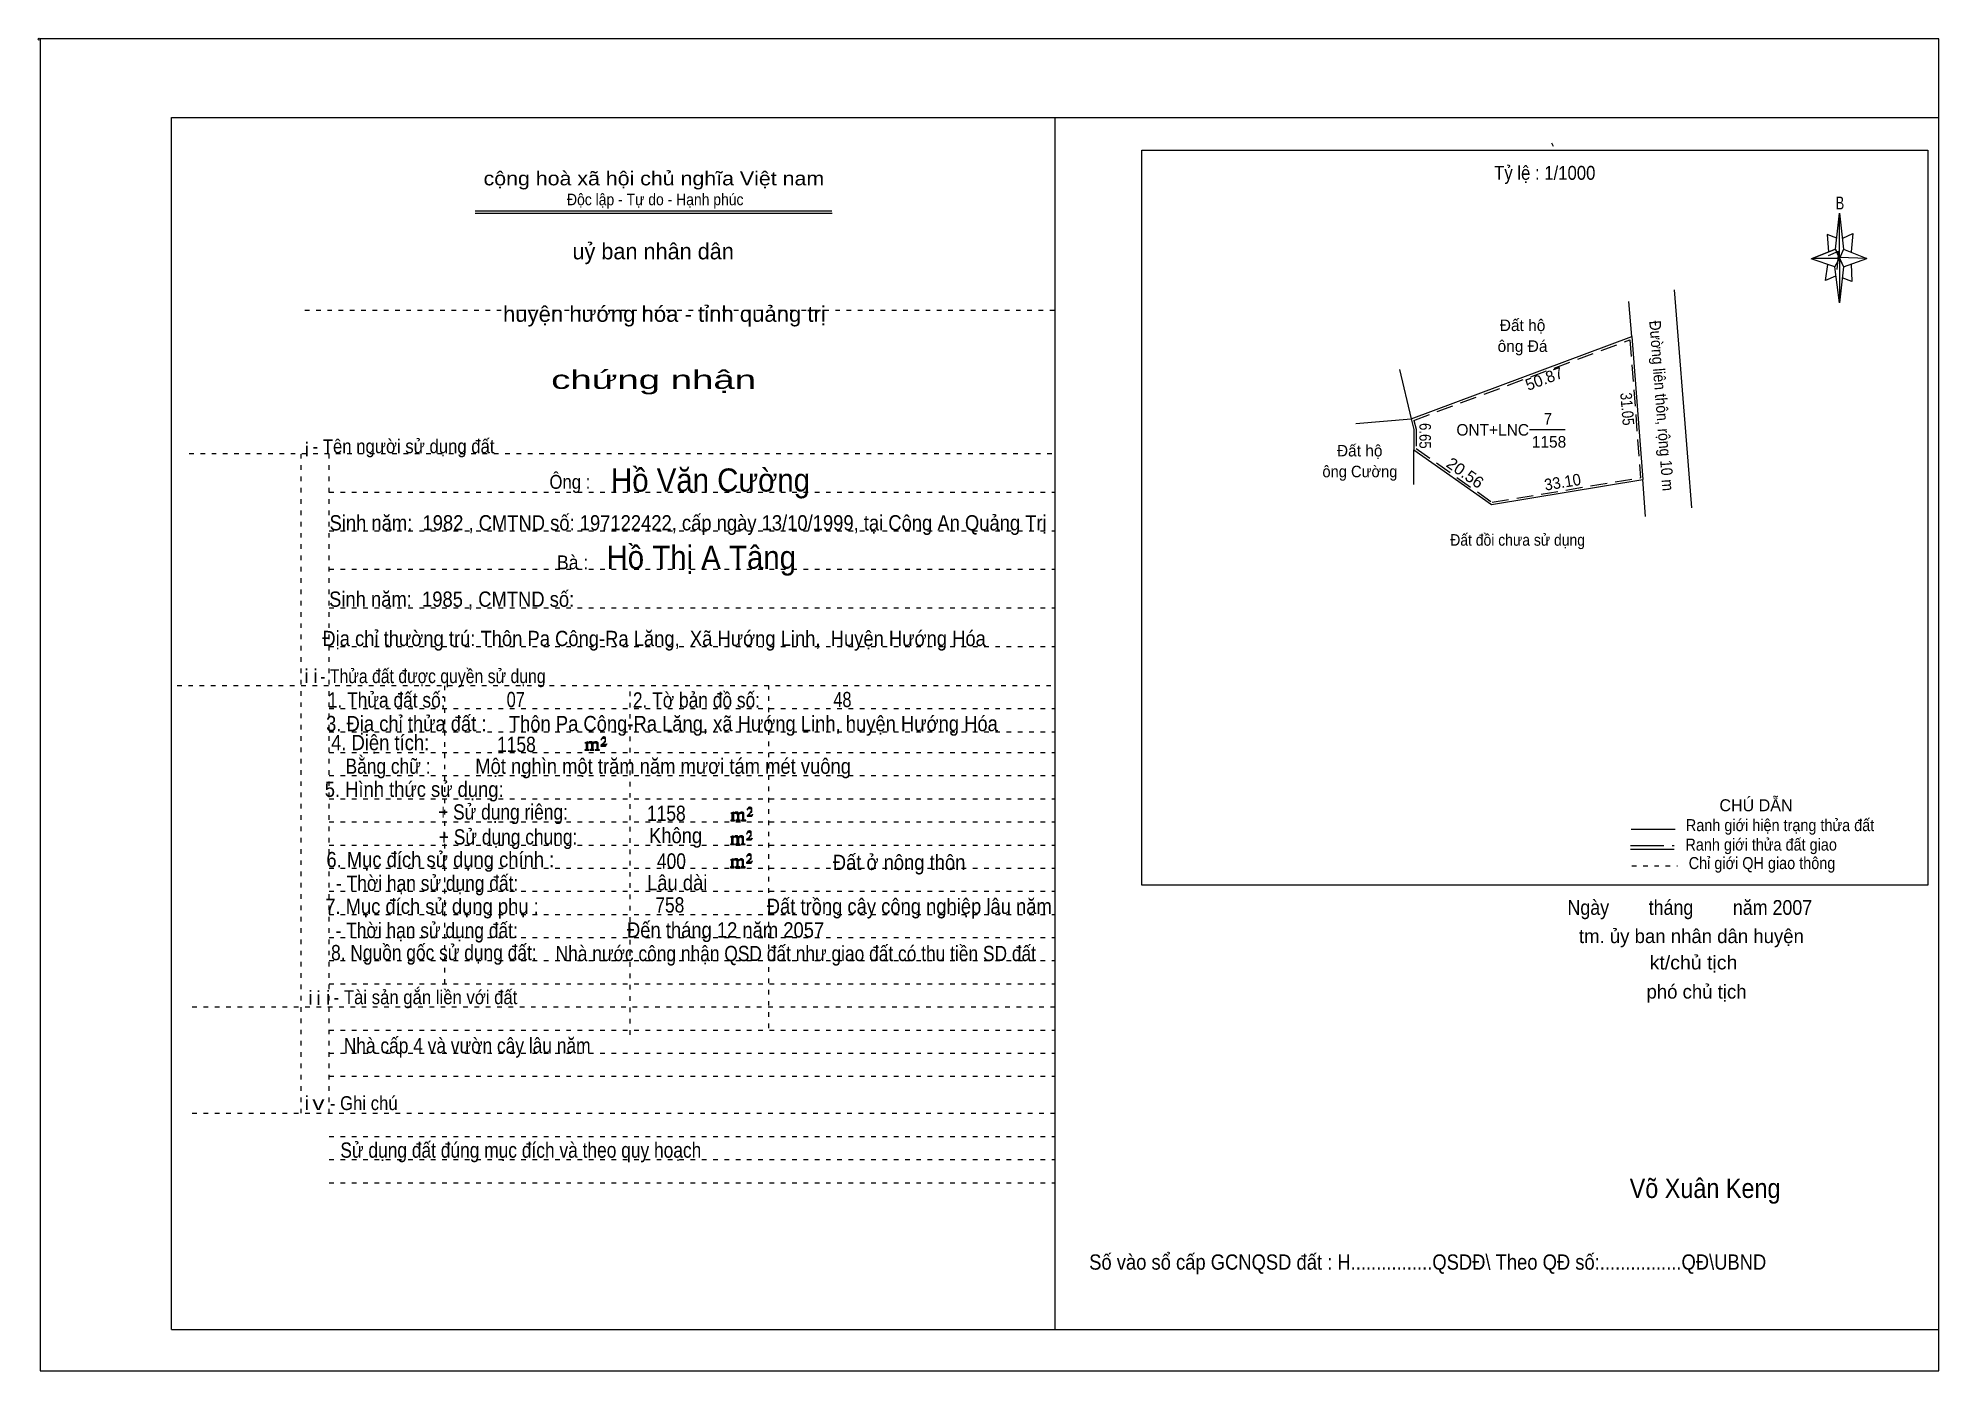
# Model space of a CAD drawing. Header units: centimetres. Extents: x -1.6 to 39.5, y -3.3 to 25.5.
import ezdxf
from ezdxf.enums import TextEntityAlignment as Align

# ---------------------------------------------------------------- set-up
doc = ezdxf.new("R2010")
doc.units = ezdxf.units.CM
doc.header["$LTSCALE"] = 0.12
for name, pattern in [('DOTTED', [1.5, 0.3, -1.2]), ('LONG_DASHED', [7.5, 6, -1.5]), ('MEDIUM_DASHED', [4.5, 3, -1.5])]:
    doc.linetypes.add(name, pattern=pattern)
for name, color, linetype, lineweight in [('1', 7, 'DOTTED', 13), ('10', 7, 'Continuous', 13), ('4', 7, 'Continuous', 13), ('5', 7, 'Continuous', 13), ('50', 7, 'Continuous', 13)]:
    doc.layers.add(name, color=color, linetype=linetype, lineweight=lineweight)

msp = doc.modelspace()

# ---------------------------------------------------------------- hatches: boundary and pattern name
at = {"layer": '50'}
for points in [[(10.27, 10.13), (10.27, 10.12), (10.27, 10.11), (10.25, 10.11), (10.24, 10.11), (10.24, 10.1), (10.33, 10.1), (10.33, 10.11), (10.32, 10.11), (10.31, 10.11), (10.31, 10.12), (10.31, 10.13), (10.31, 10.24), (10.31, 10.25), (10.32, 10.26), (10.34, 10.26), (10.35, 10.26), (10.36, 10.26), (10.37, 10.25), (10.39, 10.22), (10.39, 10.13), (10.37, 10.12), (10.37, 10.11), (10.36, 10.11), (10.35, 10.11), (10.35, 10.1), (10.44, 10.1), (10.44, 10.11), (10.43, 10.11), (10.42, 10.11), (10.42, 10.12), (10.42, 10.13), (10.42, 10.24), (10.44, 10.26), (10.45, 10.26), (10.46, 10.26), (10.49, 10.26), (10.49, 10.25), (10.5, 10.24), (10.5, 10.22), (10.5, 10.13), (10.5, 10.12), (10.49, 10.11), (10.49, 10.11), (10.47, 10.11), (10.47, 10.1), (10.56, 10.1), (10.56, 10.11), (10.55, 10.11), (10.54, 10.11), (10.53, 10.12), (10.53, 10.13), (10.53, 10.2), (10.53, 10.25), (10.53, 10.26), (10.52, 10.27), (10.5, 10.28), (10.47, 10.28), (10.46, 10.28), (10.44, 10.27), (10.41, 10.25), (10.41, 10.26), (10.4, 10.28), (10.39, 10.28), (10.37, 10.28), (10.35, 10.28), (10.34, 10.28), (10.32, 10.26), (10.31, 10.26), (10.31, 10.25), (10.31, 10.25), (10.31, 10.26), (10.31, 10.28), (10.24, 10.26), (10.24, 10.26), (10.25, 10.26), (10.27, 10.25), (10.27, 10.24), (10.27, 10.23)], [(10.69, 10.19), (10.72, 10.24), (10.72, 10.24), (10.71, 10.22), (10.69, 10.22), (10.68, 10.22), (10.63, 10.22), (10.66, 10.26), (10.67, 10.27), (10.69, 10.28), (10.69, 10.3), (10.69, 10.32), (10.69, 10.34), (10.69, 10.35), (10.69, 10.37), (10.68, 10.38), (10.67, 10.38), (10.66, 10.39), (10.65, 10.39), (10.63, 10.38), (10.63, 10.38), (10.62, 10.37), (10.61, 10.35), (10.59, 10.33), (10.61, 10.33), (10.61, 10.35), (10.62, 10.35), (10.63, 10.36), (10.65, 10.36), (10.66, 10.36), (10.67, 10.35), (10.68, 10.35), (10.68, 10.32), (10.68, 10.3), (10.66, 10.28), (10.66, 10.26), (10.65, 10.25), (10.59, 10.2), (10.59, 10.19)], [(13.42, 8.61), (13.42, 8.6), (13.42, 8.59), (13.41, 8.59), (13.4, 8.59), (13.4, 8.57), (13.48, 8.57), (13.48, 8.59), (13.47, 8.59), (13.46, 8.59), (13.46, 8.6), (13.46, 8.61), (13.46, 8.72), (13.46, 8.73), (13.47, 8.74), (13.5, 8.74), (13.51, 8.74), (13.52, 8.74), (13.53, 8.73), (13.54, 8.69), (13.54, 8.61), (13.53, 8.6), (13.53, 8.59), (13.52, 8.59), (13.51, 8.59), (13.51, 8.57), (13.6, 8.57), (13.6, 8.59), (13.58, 8.59), (13.57, 8.59), (13.57, 8.6), (13.57, 8.61), (13.57, 8.72), (13.6, 8.74), (13.61, 8.74), (13.62, 8.74), (13.64, 8.74), (13.64, 8.73), (13.65, 8.72), (13.65, 8.69), (13.65, 8.61), (13.65, 8.6), (13.64, 8.59), (13.64, 8.59), (13.63, 8.59), (13.63, 8.57), (13.72, 8.57), (13.72, 8.59), (13.7, 8.59), (13.69, 8.59), (13.68, 8.6), (13.68, 8.61), (13.68, 8.68), (13.68, 8.73), (13.68, 8.74), (13.67, 8.75), (13.65, 8.76), (13.63, 8.76), (13.62, 8.76), (13.6, 8.75), (13.56, 8.73), (13.56, 8.74), (13.55, 8.76), (13.54, 8.76), (13.53, 8.76), (13.51, 8.76), (13.5, 8.76), (13.47, 8.74), (13.46, 8.74), (13.46, 8.73), (13.46, 8.73), (13.46, 8.74), (13.46, 8.76), (13.4, 8.74), (13.4, 8.74), (13.41, 8.74), (13.42, 8.73), (13.42, 8.72), (13.42, 8.71)], [(13.85, 8.67), (13.87, 8.72), (13.87, 8.72), (13.86, 8.69), (13.85, 8.69), (13.84, 8.69), (13.78, 8.69), (13.82, 8.74), (13.83, 8.75), (13.85, 8.76), (13.85, 8.78), (13.85, 8.79), (13.85, 8.82), (13.85, 8.83), (13.85, 8.85), (13.84, 8.86), (13.83, 8.86), (13.82, 8.87), (13.8, 8.87), (13.78, 8.86), (13.78, 8.86), (13.77, 8.85), (13.76, 8.83), (13.75, 8.81), (13.76, 8.81), (13.76, 8.83), (13.77, 8.83), (13.78, 8.84), (13.8, 8.84), (13.82, 8.84), (13.83, 8.83), (13.84, 8.83), (13.84, 8.79), (13.84, 8.78), (13.82, 8.76), (13.82, 8.74), (13.8, 8.73), (13.75, 8.68), (13.75, 8.67)], [(13.41, 8.09), (13.41, 8.08), (13.41, 8.07), (13.4, 8.07), (13.39, 8.07), (13.39, 8.06), (13.48, 8.06), (13.48, 8.07), (13.47, 8.07), (13.45, 8.07), (13.45, 8.08), (13.45, 8.09), (13.45, 8.2), (13.45, 8.21), (13.47, 8.23), (13.49, 8.23), (13.5, 8.23), (13.51, 8.23), (13.52, 8.21), (13.53, 8.18), (13.53, 8.09), (13.52, 8.08), (13.52, 8.07), (13.51, 8.07), (13.5, 8.07), (13.5, 8.06), (13.59, 8.06), (13.59, 8.07), (13.58, 8.07), (13.57, 8.07), (13.57, 8.08), (13.57, 8.09), (13.57, 8.2), (13.59, 8.23), (13.6, 8.23), (13.61, 8.23), (13.63, 8.23), (13.63, 8.21), (13.64, 8.2), (13.64, 8.18), (13.64, 8.09), (13.64, 8.08), (13.63, 8.07), (13.63, 8.07), (13.62, 8.07), (13.62, 8.06), (13.71, 8.06), (13.71, 8.07), (13.7, 8.07), (13.69, 8.07), (13.67, 8.08), (13.67, 8.09), (13.67, 8.17), (13.67, 8.21), (13.67, 8.23), (13.66, 8.24), (13.64, 8.25), (13.62, 8.25), (13.61, 8.25), (13.59, 8.24), (13.55, 8.21), (13.55, 8.23), (13.54, 8.25), (13.53, 8.25), (13.52, 8.25), (13.5, 8.25), (13.49, 8.25), (13.47, 8.23), (13.45, 8.23), (13.45, 8.21), (13.45, 8.21), (13.45, 8.23), (13.45, 8.25), (13.39, 8.23), (13.39, 8.23), (13.4, 8.23), (13.41, 8.21), (13.41, 8.2), (13.41, 8.19)], [(13.84, 8.16), (13.86, 8.2), (13.86, 8.2), (13.85, 8.18), (13.84, 8.18), (13.83, 8.18), (13.77, 8.18), (13.81, 8.23), (13.82, 8.24), (13.84, 8.25), (13.84, 8.27), (13.84, 8.28), (13.84, 8.3), (13.84, 8.31), (13.84, 8.34), (13.83, 8.35), (13.82, 8.35), (13.81, 8.36), (13.8, 8.36), (13.77, 8.35), (13.77, 8.35), (13.76, 8.34), (13.75, 8.31), (13.74, 8.29), (13.75, 8.29), (13.75, 8.31), (13.76, 8.31), (13.77, 8.33), (13.8, 8.33), (13.81, 8.33), (13.82, 8.31), (13.83, 8.31), (13.83, 8.28), (13.83, 8.27), (13.81, 8.25), (13.81, 8.23), (13.8, 8.21), (13.74, 8.17), (13.74, 8.16)], [(13.84, 7.66), (13.86, 7.71), (13.86, 7.71), (13.85, 7.68), (13.84, 7.68), (13.83, 7.68), (13.77, 7.68), (13.81, 7.73), (13.82, 7.74), (13.84, 7.75), (13.84, 7.77), (13.84, 7.78), (13.84, 7.81), (13.84, 7.82), (13.84, 7.84), (13.83, 7.85), (13.82, 7.85), (13.81, 7.86), (13.79, 7.86), (13.77, 7.85), (13.77, 7.85), (13.76, 7.84), (13.75, 7.82), (13.74, 7.8), (13.75, 7.8), (13.75, 7.82), (13.76, 7.82), (13.77, 7.83), (13.79, 7.83), (13.81, 7.83), (13.82, 7.82), (13.83, 7.82), (13.83, 7.78), (13.83, 7.77), (13.81, 7.75), (13.81, 7.73), (13.79, 7.72), (13.74, 7.67), (13.74, 7.66)], [(13.41, 7.6), (13.41, 7.59), (13.41, 7.58), (13.4, 7.58), (13.39, 7.58), (13.39, 7.56), (13.47, 7.56), (13.47, 7.58), (13.46, 7.58), (13.45, 7.58), (13.45, 7.59), (13.45, 7.6), (13.45, 7.71), (13.45, 7.72), (13.46, 7.73), (13.49, 7.73), (13.5, 7.73), (13.51, 7.73), (13.52, 7.72), (13.53, 7.68), (13.53, 7.6), (13.52, 7.59), (13.52, 7.58), (13.51, 7.58), (13.5, 7.58), (13.5, 7.56), (13.59, 7.56), (13.59, 7.58), (13.57, 7.58), (13.56, 7.58), (13.56, 7.59), (13.56, 7.6), (13.56, 7.71), (13.59, 7.73), (13.6, 7.73), (13.61, 7.73), (13.63, 7.73), (13.63, 7.72), (13.64, 7.71), (13.64, 7.68), (13.64, 7.6), (13.64, 7.59), (13.63, 7.58), (13.63, 7.58), (13.62, 7.58), (13.62, 7.56), (13.71, 7.56), (13.71, 7.58), (13.69, 7.58), (13.68, 7.58), (13.67, 7.59), (13.67, 7.6), (13.67, 7.67), (13.67, 7.72), (13.67, 7.73), (13.66, 7.74), (13.64, 7.75), (13.62, 7.75), (13.61, 7.75), (13.59, 7.74), (13.55, 7.72), (13.55, 7.73), (13.54, 7.75), (13.53, 7.75), (13.52, 7.75), (13.5, 7.75), (13.49, 7.75), (13.46, 7.73), (13.45, 7.73), (13.45, 7.72), (13.45, 7.72), (13.45, 7.73), (13.45, 7.75), (13.39, 7.73), (13.39, 7.73), (13.4, 7.73), (13.41, 7.72), (13.41, 7.71), (13.41, 7.7)]]:
    msp.add_hatch(color=256, dxfattribs=at).paths.add_polyline_path(points)

# ---------------------------------------------------------------- linework, layer by layer
at = {"layer": '1', "linetype": 'Continuous'}
for p, q in [((1.31, -2.42), (1.31, 23.78)), ((1.31, 23.78), (39.51, 23.78)), ((20.41, -2.42), (20.41, 23.78)), ((39.51, -2.42), (39.51, 23.78)), ((7.87, 21.76), (15.58, 21.76)), ((7.87, 21.71), (15.59, 21.71)), ((37.26, 20.55), (36.75, 20.72)), ((1.31, -2.42), (39.51, -2.42))]:
    msp.add_line(p, q, dxfattribs=at)
at = {"layer": '1'}
for p, q in [((4.19, 19.61), (20.41, 19.61)), ((1.69, 16.51), (20.41, 16.51)), ((4.11, 2.25), (4.11, 16.51)), ((4.72, 2.25), (4.72, 16.51)), ((4.72, 15.68), (20.41, 15.68)), ((4.72, 14.84), (20.41, 14.84)), ((4.72, 14.01), (20.41, 14.01)), ((4.72, 13.18), (20.41, 13.18)), ((4.72, 12.34), (20.41, 12.34)), ((1.43, 11.5), (20.41, 11.5)), ((7.22, 5.05), (7.22, 11.5)), ((11.22, 3.95), (11.22, 11.5)), ((14.22, 4.09), (14.22, 11.5)), ((4.72, 11), (20.41, 11)), ((4.72, 10.5), (20.41, 10.5)), ((4.72, 10.05), (20.41, 10.05)), ((4.72, 9.55), (20.41, 9.55)), ((4.72, 9.05), (20.41, 9.05)), ((4.72, 8.55), (20.41, 8.55)), ((4.72, 8.05), (20.41, 8.05)), ((4.72, 7.55), (20.41, 7.55)), ((4.72, 7.05), (20.41, 7.05)), ((4.72, 6.55), (20.41, 6.55)), ((4.72, 6.05), (20.41, 6.05)), ((4.72, 5.55), (20.41, 5.55)), ((4.72, 5.05), (20.41, 5.05)), ((1.76, 4.55), (20.41, 4.55)), ((4.72, 4.05), (20.41, 4.05)), ((4.72, 3.55), (20.41, 3.55)), ((4.72, 3.05), (20.41, 3.05)), ((1.76, 2.25), (20.41, 2.25)), ((4.72, 1.75), (20.41, 1.75)), ((4.72, 1.25), (20.41, 1.25)), ((4.72, 0.75), (20.41, 0.75))]:
    msp.add_line(p, q, dxfattribs=at)
at = {"layer": '1', "linetype": 'Continuous'}
msp.add_lwpolyline([(-1.53, -3.32), (39.51, -3.32), (39.51, 25.48), (-1.53, 25.48)], close=True, dxfattribs=at)
msp.add_lwpolyline([(37.27, 20.35), (37.06, 20.25), (37.11, 20.6)], dxfattribs=at)
at = {"layer": '10'}
for p, q in [((31.18, 23.15), (31.14, 23.22)), ((32.87, 19.04), (32.81, 19.8)), ((33.79, 20.05), (34.08, 16.35)), ((32.87, 19.04), (33.11, 15.95)), ((26.91, 17.16), (28.1, 17.26)), ((28.1, 17.26), (28.16, 17.03)), ((28.16, 17.03), (28.16, 16.59)), ((30.66, 17.03), (31.43, 17.03)), ((28.16, 15.84), (28.16, 16.59)), ((34.08, 16.35), (34.16, 15.34)), ((33.17, 15.15), (33.11, 15.95))]:
    msp.add_line(p, q, dxfattribs=at)
at = {"layer": '10', "linetype": 'MEDIUM_DASHED'}
for p, q in [((28.16, 17.23), (32.83, 18.97)), ((32.83, 18.97), (33.06, 15.99)), ((28.16, 17.23), (28.21, 17.04)), ((28.21, 17.03), (28.21, 16.62))]:
    msp.add_line(p, q, dxfattribs=at)
at = {"layer": '10'}
for points in [[(27.85, 18.33), (28.1, 17.26), (32.87, 19.04)], [(28.16, 16.59), (29.84, 15.41), (33.11, 15.95)]]:
    msp.add_lwpolyline(points, dxfattribs=at)
at = {"layer": '10', "linetype": 'MEDIUM_DASHED'}
msp.add_lwpolyline([(28.21, 16.62), (29.85, 15.46), (33.06, 15.99)], dxfattribs=at)
at = {"layer": '4'}
for p, q in [((32.86, 8.39), (33.81, 8.39)), ((32.84, 7.96), (33.79, 7.96))]:
    msp.add_line(p, q, dxfattribs=at)
at = {"layer": '4', "linetype": 'LONG_DASHED'}
msp.add_line((32.84, 8.04), (33.79, 8.04), dxfattribs=at)
at = {"layer": '4', "linetype": 'DOTTED'}
msp.add_line((32.87, 7.6), (33.86, 7.6), dxfattribs=at)
at = {"layer": '4'}
msp.add_lwpolyline([(22.28, 23.07), (39.27, 23.07), (39.27, 7.18), (22.28, 7.18)], close=True, dxfattribs=at)
msp.add_circle((-1.55, 25.47), 0.025, dxfattribs=at)
at = {"layer": '5'}
for p, q in [((37.27, 20.93), (37.36, 21.71)), ((37.45, 20.55), (37.36, 19.77)), ((37.45, 20.93), (37.95, 20.73)), ((37.61, 20.61), (37.63, 20.23)), ((37.63, 20.23), (37.42, 20.31))]:
    msp.add_line(p, q, dxfattribs=at)
for points in [[(37.36, 21.71), (37.45, 20.93), (37.36, 20.73)], [(37.36, 20.73), (36.77, 20.73), (37.27, 20.93), (37.45, 20.55), (37.95, 20.73), (37.36, 20.75)], [(37.36, 20.73), (37.36, 19.77), (37.26, 20.55)]]:
    msp.add_lwpolyline(points, close=True, dxfattribs=at)
for points in [[(37.3, 21.17), (37.09, 21.25), (37.12, 20.87)], [(37.43, 21.17), (37.65, 21.27), (37.61, 20.87)], [(37.36, 20.73), (37.27, 20.93), (36.77, 20.73)], [(37.12, 20.79), (37.34, 20.89), (37.3, 20.49)], [(37.36, 20.73), (37.45, 20.55), (37.95, 20.73)]]:
    msp.add_lwpolyline(points, dxfattribs=at)
at = {"layer": '50'}
for points in [[(10.27, 10.13), (10.27, 10.12), (10.27, 10.11), (10.25, 10.11), (10.24, 10.11), (10.24, 10.1), (10.33, 10.1), (10.33, 10.11), (10.32, 10.11), (10.31, 10.11), (10.31, 10.12), (10.31, 10.13), (10.31, 10.24), (10.31, 10.25), (10.32, 10.26), (10.34, 10.26), (10.35, 10.26), (10.36, 10.26), (10.37, 10.25), (10.39, 10.22), (10.39, 10.13), (10.37, 10.12), (10.37, 10.11), (10.36, 10.11), (10.35, 10.11), (10.35, 10.1), (10.44, 10.1), (10.44, 10.11), (10.43, 10.11), (10.42, 10.11), (10.42, 10.12), (10.42, 10.13), (10.42, 10.24), (10.44, 10.26), (10.45, 10.26), (10.46, 10.26), (10.49, 10.26), (10.49, 10.25), (10.5, 10.24), (10.5, 10.22), (10.5, 10.13), (10.5, 10.12), (10.49, 10.11), (10.49, 10.11), (10.47, 10.11), (10.47, 10.1), (10.56, 10.1), (10.56, 10.11), (10.55, 10.11), (10.54, 10.11), (10.53, 10.12), (10.53, 10.13), (10.53, 10.2), (10.53, 10.25), (10.53, 10.26), (10.52, 10.27), (10.5, 10.28), (10.47, 10.28), (10.46, 10.28), (10.44, 10.27), (10.41, 10.25), (10.41, 10.26), (10.4, 10.28), (10.39, 10.28), (10.37, 10.28), (10.35, 10.28), (10.34, 10.28), (10.32, 10.26), (10.31, 10.26), (10.31, 10.25), (10.31, 10.25), (10.31, 10.26), (10.31, 10.28), (10.24, 10.26), (10.24, 10.26), (10.25, 10.26), (10.27, 10.25), (10.27, 10.24), (10.27, 10.23)], [(10.69, 10.19), (10.72, 10.24), (10.72, 10.24), (10.71, 10.22), (10.69, 10.22), (10.68, 10.22), (10.63, 10.22), (10.66, 10.26), (10.67, 10.27), (10.69, 10.28), (10.69, 10.3), (10.69, 10.32), (10.69, 10.34), (10.69, 10.35), (10.69, 10.37), (10.68, 10.38), (10.67, 10.38), (10.66, 10.39), (10.65, 10.39), (10.63, 10.38), (10.63, 10.38), (10.62, 10.37), (10.61, 10.35), (10.59, 10.33), (10.61, 10.33), (10.61, 10.35), (10.62, 10.35), (10.63, 10.36), (10.65, 10.36), (10.66, 10.36), (10.67, 10.35), (10.68, 10.35), (10.68, 10.32), (10.68, 10.3), (10.66, 10.28), (10.66, 10.26), (10.65, 10.25), (10.59, 10.2), (10.59, 10.19)], [(13.42, 8.61), (13.42, 8.6), (13.42, 8.59), (13.41, 8.59), (13.4, 8.59), (13.4, 8.57), (13.48, 8.57), (13.48, 8.59), (13.47, 8.59), (13.46, 8.59), (13.46, 8.6), (13.46, 8.61), (13.46, 8.72), (13.46, 8.73), (13.47, 8.74), (13.5, 8.74), (13.51, 8.74), (13.52, 8.74), (13.53, 8.73), (13.54, 8.69), (13.54, 8.61), (13.53, 8.6), (13.53, 8.59), (13.52, 8.59), (13.51, 8.59), (13.51, 8.57), (13.6, 8.57), (13.6, 8.59), (13.58, 8.59), (13.57, 8.59), (13.57, 8.6), (13.57, 8.61), (13.57, 8.72), (13.6, 8.74), (13.61, 8.74), (13.62, 8.74), (13.64, 8.74), (13.64, 8.73), (13.65, 8.72), (13.65, 8.69), (13.65, 8.61), (13.65, 8.6), (13.64, 8.59), (13.64, 8.59), (13.63, 8.59), (13.63, 8.57), (13.72, 8.57), (13.72, 8.59), (13.7, 8.59), (13.69, 8.59), (13.68, 8.6), (13.68, 8.61), (13.68, 8.68), (13.68, 8.73), (13.68, 8.74), (13.67, 8.75), (13.65, 8.76), (13.63, 8.76), (13.62, 8.76), (13.6, 8.75), (13.56, 8.73), (13.56, 8.74), (13.55, 8.76), (13.54, 8.76), (13.53, 8.76), (13.51, 8.76), (13.5, 8.76), (13.47, 8.74), (13.46, 8.74), (13.46, 8.73), (13.46, 8.73), (13.46, 8.74), (13.46, 8.76), (13.4, 8.74), (13.4, 8.74), (13.41, 8.74), (13.42, 8.73), (13.42, 8.72), (13.42, 8.71)], [(13.85, 8.67), (13.87, 8.72), (13.87, 8.72), (13.86, 8.69), (13.85, 8.69), (13.84, 8.69), (13.78, 8.69), (13.82, 8.74), (13.83, 8.75), (13.85, 8.76), (13.85, 8.78), (13.85, 8.79), (13.85, 8.82), (13.85, 8.83), (13.85, 8.85), (13.84, 8.86), (13.83, 8.86), (13.82, 8.87), (13.8, 8.87), (13.78, 8.86), (13.78, 8.86), (13.77, 8.85), (13.76, 8.83), (13.75, 8.81), (13.76, 8.81), (13.76, 8.83), (13.77, 8.83), (13.78, 8.84), (13.8, 8.84), (13.82, 8.84), (13.83, 8.83), (13.84, 8.83), (13.84, 8.79), (13.84, 8.78), (13.82, 8.76), (13.82, 8.74), (13.8, 8.73), (13.75, 8.68), (13.75, 8.67)], [(13.41, 8.09), (13.41, 8.08), (13.41, 8.07), (13.4, 8.07), (13.39, 8.07), (13.39, 8.06), (13.48, 8.06), (13.48, 8.07), (13.47, 8.07), (13.45, 8.07), (13.45, 8.08), (13.45, 8.09), (13.45, 8.2), (13.45, 8.21), (13.47, 8.23), (13.49, 8.23), (13.5, 8.23), (13.51, 8.23), (13.52, 8.21), (13.53, 8.18), (13.53, 8.09), (13.52, 8.08), (13.52, 8.07), (13.51, 8.07), (13.5, 8.07), (13.5, 8.06), (13.59, 8.06), (13.59, 8.07), (13.58, 8.07), (13.57, 8.07), (13.57, 8.08), (13.57, 8.09), (13.57, 8.2), (13.59, 8.23), (13.6, 8.23), (13.61, 8.23), (13.63, 8.23), (13.63, 8.21), (13.64, 8.2), (13.64, 8.18), (13.64, 8.09), (13.64, 8.08), (13.63, 8.07), (13.63, 8.07), (13.62, 8.07), (13.62, 8.06), (13.71, 8.06), (13.71, 8.07), (13.7, 8.07), (13.69, 8.07), (13.67, 8.08), (13.67, 8.09), (13.67, 8.17), (13.67, 8.21), (13.67, 8.23), (13.66, 8.24), (13.64, 8.25), (13.62, 8.25), (13.61, 8.25), (13.59, 8.24), (13.55, 8.21), (13.55, 8.23), (13.54, 8.25), (13.53, 8.25), (13.52, 8.25), (13.5, 8.25), (13.49, 8.25), (13.47, 8.23), (13.45, 8.23), (13.45, 8.21), (13.45, 8.21), (13.45, 8.23), (13.45, 8.25), (13.39, 8.23), (13.39, 8.23), (13.4, 8.23), (13.41, 8.21), (13.41, 8.2), (13.41, 8.19)], [(13.84, 8.16), (13.86, 8.2), (13.86, 8.2), (13.85, 8.18), (13.84, 8.18), (13.83, 8.18), (13.77, 8.18), (13.81, 8.23), (13.82, 8.24), (13.84, 8.25), (13.84, 8.27), (13.84, 8.28), (13.84, 8.3), (13.84, 8.31), (13.84, 8.34), (13.83, 8.35), (13.82, 8.35), (13.81, 8.36), (13.8, 8.36), (13.77, 8.35), (13.77, 8.35), (13.76, 8.34), (13.75, 8.31), (13.74, 8.29), (13.75, 8.29), (13.75, 8.31), (13.76, 8.31), (13.77, 8.33), (13.8, 8.33), (13.81, 8.33), (13.82, 8.31), (13.83, 8.31), (13.83, 8.28), (13.83, 8.27), (13.81, 8.25), (13.81, 8.23), (13.8, 8.21), (13.74, 8.17), (13.74, 8.16)], [(13.84, 7.66), (13.86, 7.71), (13.86, 7.71), (13.85, 7.68), (13.84, 7.68), (13.83, 7.68), (13.77, 7.68), (13.81, 7.73), (13.82, 7.74), (13.84, 7.75), (13.84, 7.77), (13.84, 7.78), (13.84, 7.81), (13.84, 7.82), (13.84, 7.84), (13.83, 7.85), (13.82, 7.85), (13.81, 7.86), (13.79, 7.86), (13.77, 7.85), (13.77, 7.85), (13.76, 7.84), (13.75, 7.82), (13.74, 7.8), (13.75, 7.8), (13.75, 7.82), (13.76, 7.82), (13.77, 7.83), (13.79, 7.83), (13.81, 7.83), (13.82, 7.82), (13.83, 7.82), (13.83, 7.78), (13.83, 7.77), (13.81, 7.75), (13.81, 7.73), (13.79, 7.72), (13.74, 7.67), (13.74, 7.66)], [(13.41, 7.6), (13.41, 7.59), (13.41, 7.58), (13.4, 7.58), (13.39, 7.58), (13.39, 7.56), (13.47, 7.56), (13.47, 7.58), (13.46, 7.58), (13.45, 7.58), (13.45, 7.59), (13.45, 7.6), (13.45, 7.71), (13.45, 7.72), (13.46, 7.73), (13.49, 7.73), (13.5, 7.73), (13.51, 7.73), (13.52, 7.72), (13.53, 7.68), (13.53, 7.6), (13.52, 7.59), (13.52, 7.58), (13.51, 7.58), (13.5, 7.58), (13.5, 7.56), (13.59, 7.56), (13.59, 7.58), (13.57, 7.58), (13.56, 7.58), (13.56, 7.59), (13.56, 7.6), (13.56, 7.71), (13.59, 7.73), (13.6, 7.73), (13.61, 7.73), (13.63, 7.73), (13.63, 7.72), (13.64, 7.71), (13.64, 7.68), (13.64, 7.6), (13.64, 7.59), (13.63, 7.58), (13.63, 7.58), (13.62, 7.58), (13.62, 7.56), (13.71, 7.56), (13.71, 7.58), (13.69, 7.58), (13.68, 7.58), (13.67, 7.59), (13.67, 7.6), (13.67, 7.67), (13.67, 7.72), (13.67, 7.73), (13.66, 7.74), (13.64, 7.75), (13.62, 7.75), (13.61, 7.75), (13.59, 7.74), (13.55, 7.72), (13.55, 7.73), (13.54, 7.75), (13.53, 7.75), (13.52, 7.75), (13.5, 7.75), (13.49, 7.75), (13.46, 7.73), (13.45, 7.73), (13.45, 7.72), (13.45, 7.72), (13.45, 7.73), (13.45, 7.75), (13.39, 7.73), (13.39, 7.73), (13.4, 7.73), (13.41, 7.72), (13.41, 7.71), (13.41, 7.7)]]:
    msp.add_lwpolyline(points, close=True, dxfattribs=at)

# ---------------------------------------------------------------- texts
at = {"layer": '1'}
for s, height, width, p in [('cộng hoà xã hội chủ nghĩa Việt nam', 0.3, 1.15, (11.735, 22.31)), ('Độc lập - Tự do - Hạnh phúc', 0.25, 0.9, (11.765, 21.88)), ('chứng nhận', 0.4, 1.55, (11.73, 17.91)), ('- Tên người sử dụng đất', 0.3, 0.9, (6.325, 16.52)), ('- Thửa đất được quyền sử dụng', 0.3, 0.85, (6.96, 11.55)), ('- Tài sản gắn liền với đất ', 0.3, 0.9, (6.85, 4.61)), ('v', 0.3, 1.3, (4.485, 2.32)), ('- Ghi chú', 0.3, 0.9, (5.465, 2.32))]:
    msp.add_text(s, height=height, dxfattribs=dict(at, width=width)).set_placement(p, align=Align.CENTER)
for s, height, p in [('uỷ ban nhân dân', 0.35, (11.72, 20.71)), ('i', 0.3, (4.235, 16.45)), ('i', 0.3, (4.225, 11.55)), ('i', 0.3, (4.425, 11.55)), ('i', 0.3, (4.315, 4.6)), ('i', 0.3, (4.485, 4.59)), ('i', 0.3, (4.695, 4.6)), ('i', 0.3, (4.235, 2.32))]:
    msp.add_text(s, height=height, dxfattribs=at).set_placement(p, align=Align.CENTER)
at = {"layer": '10'}
for s, height, width, p in [('Tỷ lệ : 1/1000', 0.3, 0.9, (30.99, 22.43)), ('Hồ Văn Cường', 0.5, 0.95, (12.96, 15.69)), ('ông Cường', 0.25, 0.95, (26.995, 16)), ('Đất đồi chưa sử dụng ', 0.25, 0.9, (30.445, 14.52)), ('Hồ Thị A Tâng', 0.5, 0.95, (12.76, 14.02)), ('Võ Xuân Keng', 0.42, 0.9, (34.455, 0.42))]:
    msp.add_text(s, height=height, dxfattribs=dict(at, width=width)).set_placement(p, align=Align.CENTER)
for s, p in [('Đất hộ', (30.51, 19.16)), ('ông Đá', (30.51, 18.71)), ('Đất hộ', (26.99, 16.45))]:
    msp.add_text(s, height=0.25, dxfattribs=at).set_placement(p, align=Align.CENTER)
for s, rotation, width, p in [('Đường liên thôn, rộng 10 m ', 274.482, 0.9, (33.395, 17.495)), ('31.05', 274.489, 0.85, (32.649, 17.465)), ('6.65', 270, 0.85, (28.28, 16.895)), ('20.56', 325.104, 1.05, (29.198, 15.993)), ('33.10', 9.266, 0.95, (31.395, 15.773))]:
    msp.add_text(s, height=0.25, rotation=rotation, dxfattribs=dict(at, width=width)).set_placement(p, align=Align.CENTER)
msp.add_text('50.87', height=0.25, rotation=20.555, dxfattribs=at).set_placement((31.021, 18.013), align=Align.CENTER)
at = {"layer": '10', "width": 0.95}
msp.add_text('7', height=0.25, dxfattribs=at).set_placement((30.97, 17.14))
at = {"layer": '10'}
msp.add_text('ONT+LNC', height=0.25, dxfattribs=at).set_placement((30.65, 16.9), align=Align.RIGHT)
msp.add_text('1158', height=0.25, dxfattribs=at).set_placement((30.71, 16.64))
at = {"layer": '4'}
msp.add_text('CHÚ DẪN', height=0.2591, dxfattribs=at).set_placement((35.555, 8.78), align=Align.CENTER)
at = {"layer": '4', "width": 0.9}
for s, p in [('Ranh giới hiện trạng thửa đất', (36.075, 8.35)), ('Ranh giới thửa đất giao ', (35.71, 7.93)), ('Chỉ giới QH giao thông', (35.685, 7.53))]:
    msp.add_text(s, height=0.2591, dxfattribs=at).set_placement(p, align=Align.CENTER)
at = {"layer": '5', "width": 0.75}
msp.add_text('B', height=0.276, dxfattribs=at).set_placement((37.37, 21.79), align=Align.CENTER)
at = {"layer": '50'}
for s, height, width, p in [('  huyện hướng hóa - tỉnh quảng trị', 0.34, 1.05, (11.83, 19.36)), ('Ông :', 0.3, 0.9, (9.92, 15.75)), ('Sinh năm:  1982 , CMTND số: 197122422, cấp ngày 13/10/1999, tại Công An Quảng Trị', 0.33, 0.9, (12.475, 14.85)), ('Bà :', 0.3, 0.95, (9.98, 14.01)), ('Sinh năm:  1985 , CMTND số: ', 0.33, 0.9, (7.42, 13.2)), ('Địa chỉ thường trú: Thôn Pa Công-Ra Lăng,  Xã Hướng Linh,  Huyện Hướng Hóa', 0.33, 0.9, (11.74, 12.35)), ('1. Thửa đất số:  ', 0.33, 0.85, (6.065, 11.02)), ('07', 0.33, 0.8, (8.75, 11.03)), ('2. Tờ bản đồ số:  ', 0.33, 0.85, (12.76, 11.02)), ('48', 0.33, 0.8, (15.81, 11.03)), ('3. Địa chỉ thửa đất : ', 0.33, 0.9, (6.44, 10.51)), ('Thôn Pa Công-Ra Lăng, xã Hướng Linh, huyện Hướng Hóa', 0.33, 0.9, (13.885, 10.51)), ('4. Diện tích: ', 0.33, 0.9, (5.875, 10.1)), ('1158', 0.33, 0.85, (8.765, 10.06)), ('Bằng chữ :', 0.33, 0.85, (5.99, 9.59)), ('Một nghìn một trăm năm mươi tám mét vuông', 0.33, 0.9, (11.935, 9.59)), ('5. Hình thức sử dụng:', 0.33, 0.9, (6.555, 9.09)), ('+ Sử dụng riêng:', 0.33, 0.85, (8.475, 8.6)), ('1158', 0.33, 0.85, (12.005, 8.57)), ('+ Sử dụng chung:', 0.33, 0.85, (8.585, 8.06)), ('Không', 0.33, 0.9, (12.205, 8.09)), ('6. Mục đích sử dụng chính :', 0.33, 0.9, (7.12, 7.57)), ('400', 0.33, 0.85, (12.115, 7.54)), ('Đất ở nông thôn', 0.33, 0.9, (17.035, 7.51)), ('- Thời hạn sử dụng đất:', 0.33, 0.85, (6.835, 7.06)), ('Lâu dài', 0.33, 0.9, (12.24, 7.07)), ('7. Mục đích sử dụng phụ :', 0.33, 0.9, (6.94, 6.56)), ('758', 0.33, 0.85, (12.08, 6.59)), ('Đất trồng cây công nghiệp lâu năm', 0.33, 0.9, (17.255, 6.56)), ('Ngày        tháng        năm 2007', 0.32, 0.9, (34.125, 6.54)), ('- Thời hạn sử dụng đất:', 0.33, 0.85, (6.825, 6.04)), ('Đến tháng 12 năm 2057', 0.33, 0.9, (13.285, 6.05)), ('8. Nguồn gốc sử dụng đất:', 0.33, 0.85, (6.98, 5.56)), ('Nhà nước công nhận QSD đất như giao đất có thu tiền SD đất ', 0.33, 0.85, (14.855, 5.54)), ('kt/chủ tịch', 0.3, 1.05, (34.205, 5.36)), ('Nhà cấp 4 và vườn cây lâu năm', 0.33, 0.85, (7.7, 3.55)), ('Sử dụng đất đúng mục đích và theo quy hoạch', 0.33, 0.85, (8.86, 1.29)), ('Số vào sổ cấp GCNQSD đất : H................QSDĐ\\ Theo QĐ số:................QĐ\\UBND', 0.33, 0.9, (28.46, -1.13))]:
    msp.add_text(s, height=height, dxfattribs=dict(at, width=width)).set_placement(p, align=Align.CENTER)
for s, p in [('tm. ủy ban nhân dân huyện ', (34.215, 5.93)), ('phó chủ tịch', (34.27, 4.73))]:
    msp.add_text(s, height=0.3, dxfattribs=at).set_placement(p, align=Align.CENTER)

doc.saveas('drawing.dxf')
